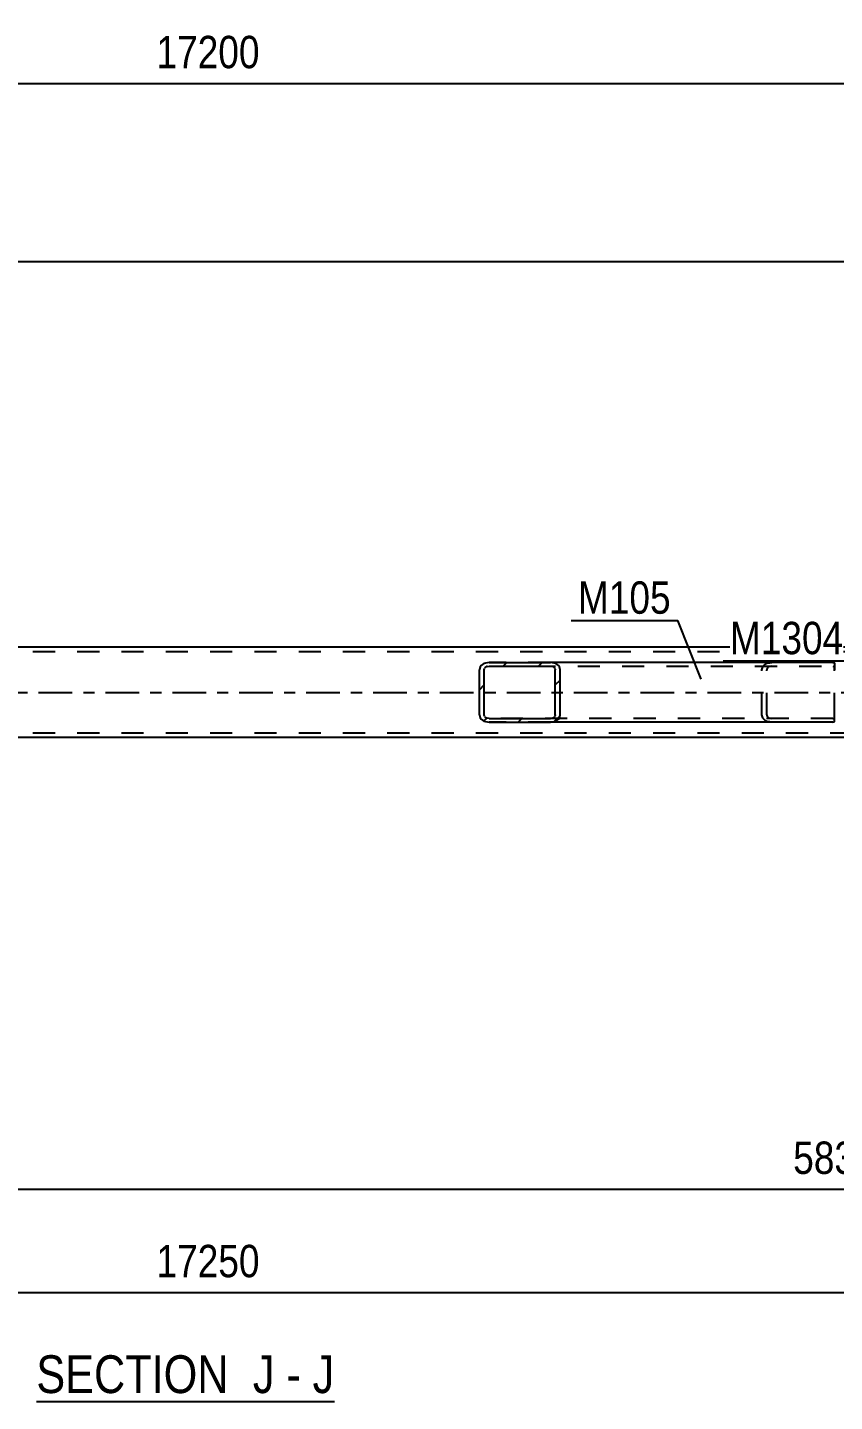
# Model space of a CAD drawing. Header units: millimetres. Extents: x -81 to 760, y -449 to 145.
# Drawn here: x 264.4 to 335.8, y -313.3 to -191.8 of the extents above; entities that cross this region are included whole.
import ezdxf

# ---------------------------------------------------------------- set-up
doc = ezdxf.new("R2010")
doc.units = ezdxf.units.MM
doc.linetypes.add('DXK_LINE_DOT2', pattern=[3.9198, 1.9599, -1.9599])
doc.linetypes.add('DXK_LINE_DOT3', pattern=[5.9187, 2.979, -0.9799, 0.9799, -0.9799])
doc.styles.add('Arial Narrow', font='ARIALN.TTF', dxfattribs={"height": 0.2})

# ---------------------------------------------------------------- blocks, each defined once
blk = doc.blocks.new('Unknown-122569792-21 - 1376')
at = {"color": 6, "linetype": 'Continuous'}
blk.add_line((265.14, -313.35), (291.51, -313.35), dxfattribs=at)
at = {"color": 0, "linetype": 'Continuous'}
for points in [[(283.25, -312.6), (283.25, -309.1), (265.14, -309.1), (265.14, -312.6)], [(286.22, -312.6), (286.22, -309.1), (284.3, -309.1), (284.3, -312.6)], [(288.54, -312.6), (288.54, -309.1), (287.27, -309.1), (287.27, -312.6)], [(291.51, -312.6), (291.51, -309.1), (289.59, -309.1), (289.59, -312.6)]]:
    blk.add_wipeout(points, dxfattribs=at)
at = {"color": 7, "linetype": 'Continuous', "style": 'Arial Narrow'}
for s, p in [('SECTION ', (265.14, -312.6)), ('J', (284.3, -312.6)), ('J', (289.59, -312.6)), ('-', (287.27, -312.6))]:
    blk.add_text(s, height=3.34, dxfattribs=at).set_placement(p)
blk = doc.blocks.new('Part-122569792-1437 - 1376')
at = {"linetype": 'Continuous'}
h = blk.add_hatch(dxfattribs=at)
h.set_pattern_fill('', scale=0.7, style=0, pattern_type=0)
h.set_pattern_definition([(45, (310.961, -253.188), (-1.57154, 1.57154), [])])
h.paths.add_polyline_path([(310.63, -253.24), (310.96, -253.19), (311.24, -253.05), (311.43, -252.84), (311.5, -252.6), (311.5, -248.6), (311.43, -248.35), (311.24, -248.14), (310.96, -248.01), (310.63, -247.96), (305.21, -247.96), (304.88, -248.01), (304.6, -248.14), (304.41, -248.35), (304.34, -248.6), (304.34, -252.6), (304.41, -252.84), (304.6, -253.05), (304.88, -253.19), (305.21, -253.24)])
h.paths.add_polyline_path([(305.04, -252.89), (304.9, -252.82), (304.81, -252.72), (304.78, -252.6), (304.78, -248.6), (304.81, -248.47), (304.9, -248.37), (305.04, -248.3), (305.21, -248.28), (310.63, -248.28), (310.8, -248.3), (310.94, -248.37), (311.03, -248.47), (311.06, -248.6), (311.06, -252.6), (311.03, -252.72), (310.94, -252.82), (310.8, -252.89), (310.63, -252.92), (305.21, -252.92)])
at = {"color": 2, "linetype": 'Continuous'}
for p, q in [((305.21, -247.96), (304.88, -248.01)), ((305.21, -247.96), (310.63, -247.96)), ((335.63, -247.96), (310.63, -247.96)), ((310.96, -248.01), (310.63, -247.96)), ((335.63, -247.96), (335.77, -247.98)), ((335.77, -247.98), (335.77, -248.01)), ((335.77, -248.01), (335.77, -248.14)), ((304.41, -248.35), (304.34, -248.6)), ((304.34, -252.6), (304.34, -248.6)), ((304.78, -248.6), (304.81, -248.47)), ((304.78, -252.6), (304.78, -248.6)), ((305.04, -248.3), (305.21, -248.28)), ((305.21, -248.28), (310.63, -248.28)), ((310.63, -248.28), (310.8, -248.3)), ((311.03, -248.47), (311.06, -248.6)), ((311.06, -252.6), (311.06, -248.6)), ((311.5, -248.6), (311.43, -248.35)), ((311.5, -252.6), (311.5, -248.6)), ((335.77, -248.14), (335.77, -248.6)), ((304.34, -252.6), (304.41, -252.84)), ((304.81, -252.72), (304.78, -252.6)), ((311.06, -252.6), (311.03, -252.72)), ((311.43, -252.84), (311.5, -252.6)), ((335.77, -253.22), (335.77, -252.6)), ((304.88, -253.19), (305.21, -253.24)), ((305.21, -252.92), (305.04, -252.89)), ((305.21, -252.92), (310.63, -252.92)), ((305.21, -253.24), (310.63, -253.24)), ((310.8, -252.89), (310.63, -252.92)), ((310.63, -253.24), (310.96, -253.19)), ((335.63, -253.24), (310.63, -253.24)), ((335.63, -253.24), (335.77, -253.22))]:
    blk.add_line(p, q, dxfattribs=at)
at = {"color": 7, "linetype": 'DXK_LINE_DOT2'}
for p, q in [((310.63, -247.96), (305.21, -247.96)), ((329.88, -248.01), (330.21, -247.96)), ((305.21, -248.28), (335.63, -248.28)), ((329.34, -248.6), (329.41, -248.35)), ((329.34, -252.6), (329.34, -248.6)), ((329.81, -248.47), (329.78, -248.6)), ((329.78, -252.6), (329.78, -248.6)), ((330.21, -248.28), (330.04, -248.3)), ((335.63, -248.28), (335.77, -248.3)), ((335.77, -248.14), (335.77, -248.3)), ((335.77, -252.6), (335.77, -248.35)), ((329.41, -252.84), (329.34, -252.6)), ((329.78, -252.6), (329.81, -252.72)), ((335.63, -252.92), (305.21, -252.92)), ((310.63, -253.24), (305.21, -253.24)), ((330.21, -253.24), (329.88, -253.19)), ((330.04, -252.89), (330.21, -252.92)), ((335.63, -252.92), (335.77, -252.9))]:
    blk.add_line(p, q, dxfattribs=at)
at = {"color": 2, "linetype": 'Continuous'}
for centre, radius, start, end in [((305.08, -248.77), 0.792, 104.8339, 148.022), ((310.76, -248.77), 0.792, 31.978, 75.1661), ((305.14, -248.68), 0.396, 104.8339, 148.022), ((310.69, -248.68), 0.396, 31.978, 75.1661), ((305.08, -252.42), 0.792, 211.978, 255.1661), ((305.14, -252.51), 0.396, 211.978, 255.1661), ((310.69, -252.51), 0.396, 284.8339, 328.022), ((310.76, -252.42), 0.792, 284.8339, 328.022)]:
    blk.add_arc(centre, radius, start, end, dxfattribs=at)
at = {"color": 7, "linetype": 'DXK_LINE_DOT2'}
for centre, radius, start, end in [((330.08, -248.77), 0.792, 104.8339, 148.022), ((330.15, -248.68), 0.396, 104.8339, 148.022), ((330.08, -252.42), 0.792, 211.978, 255.1661), ((330.15, -252.51), 0.396, 211.978, 255.1661)]:
    blk.add_arc(centre, radius, start, end, dxfattribs=at)
blk = doc.blocks.new('Part-122569792-1700 - 1376')
at = {"color": 2, "linetype": 'Continuous'}
for p, q in [((580.38, -246.6), (-25.79, -246.6)), ((580.38, -254.6), (-25.79, -254.6))]:
    blk.add_line(p, q, dxfattribs=at)
at = {"color": 7, "linetype": 'DXK_LINE_DOT2'}
for p, q in [((580.38, -247), (-30.59, -247)), ((580.38, -254.2), (-30.59, -254.2))]:
    blk.add_line(p, q, dxfattribs=at)
at = {"color": 7, "linetype": 'DXK_LINE_DOT3'}
blk.add_line((-30.59, -250.6), (580.38, -250.6), dxfattribs=at)
blk = doc.blocks.new('StraightDimension-122569792-1918 - 1376')
at = {"color": 7, "linetype": 'Continuous'}
blk.add_line((234.17, -212.47), (452.43, -212.47), dxfattribs=at)
blk = doc.blocks.new('StraightDimension-122569792-2102 - 1376')
at = {"color": 7, "linetype": 'Continuous'}
blk.add_line((-31.59, -303.7), (592.28, -303.7), dxfattribs=at)
at = {"color": 0}
blk.add_wipeout([(285.51, -302.95), (285.51, -298.75), (275.17, -298.75), (275.17, -302.95)], dxfattribs=at)
at = {"color": 3, "style": 'Arial Narrow'}
blk.add_text('17250', height=2.863, dxfattribs=at).set_placement((275.77, -302.35))
blk = doc.blocks.new('StraightDimension-122569792-2130 - 1376')
at = {"color": 7, "linetype": 'Continuous'}
blk.add_line((-30.59, -196.72), (591.28, -196.72), dxfattribs=at)
at = {"color": 0}
blk.add_wipeout([(285.51, -195.97), (285.51, -191.77), (275.17, -191.77), (275.17, -195.97)], dxfattribs=at)
at = {"color": 3, "style": 'Arial Narrow'}
blk.add_text('17200', height=2.863, dxfattribs=at).set_placement((275.77, -195.37))
blk = doc.blocks.new('StraightDimension-122569792-2188 - 1376')
at = {"color": 7, "linetype": 'Continuous'}
blk.add_line((219.1, -294.56), (452.43, -294.56), dxfattribs=at)
at = {"color": 0}
blk.add_wipeout([(340.02, -293.81), (340.02, -289.61), (331.51, -289.61), (331.51, -293.81)], dxfattribs=at)
at = {"color": 3, "style": 'Arial Narrow'}
blk.add_text('5833', height=2.863, dxfattribs=at).set_placement((332.11, -293.21))
blk = doc.blocks.new('Mark-122569792-1433 - 1376')
at = {"color": 0}
blk.add_wipeout([(321.29, -243.64), (321.29, -240.64), (313.06, -240.64), (313.06, -243.64)], dxfattribs=at)
blk.add_wipeout([(321.29, -243.64), (321.29, -240.64), (313.06, -240.64), (313.06, -243.64)], dxfattribs=at)
at = {"color": 30, "linetype": 'Continuous'}
for p in [(312.46, -244.24), (323.97, -249.43)]:
    blk.add_line(p, (321.89, -244.24), dxfattribs=at)
at = {"color": 3, "style": 'Arial Narrow'}
blk.add_text('M105', height=2.863, dxfattribs=at).set_placement((313.06, -243.64))
blk = doc.blocks.new('Mark-122569792-1743 - 1376')
at = {"color": 0}
blk.add_wipeout([(336.56, -247.22), (336.56, -244.22), (326.51, -244.22), (326.51, -247.22)], dxfattribs=at)
blk.add_wipeout([(336.56, -247.22), (336.56, -244.22), (326.51, -244.22), (326.51, -247.22)], dxfattribs=at)
at = {"color": 30, "linetype": 'Continuous'}
for p in [(325.91, -247.82), (337.83, -252.15)]:
    blk.add_line(p, (337.16, -247.82), dxfattribs=at)
at = {"color": 3, "style": 'Arial Narrow'}
blk.add_text('M1304', height=2.863, dxfattribs=at).set_placement((326.51, -247.22))

msp = doc.modelspace()

# ---------------------------------------------------------------- block references
for name in ['StraightDimension-122569792-1918 - 1376', 'Part-122569792-1700 - 1376', 'Part-122569792-1437 - 1376', 'StraightDimension-122569792-2102 - 1376', 'Unknown-122569792-21 - 1376']:
    msp.add_blockref(name, (0, 0))

# ---------------------------------------------------------------- next in the draw order: block references
for name in ['StraightDimension-122569792-2130 - 1376', 'Mark-122569792-1743 - 1376', 'StraightDimension-122569792-2188 - 1376']:
    msp.add_blockref(name, (0, 0))

# ---------------------------------------------------------------- next in the draw order: block references
msp.add_blockref('Mark-122569792-1433 - 1376', (0, 0))

doc.saveas('drawing.dxf')
